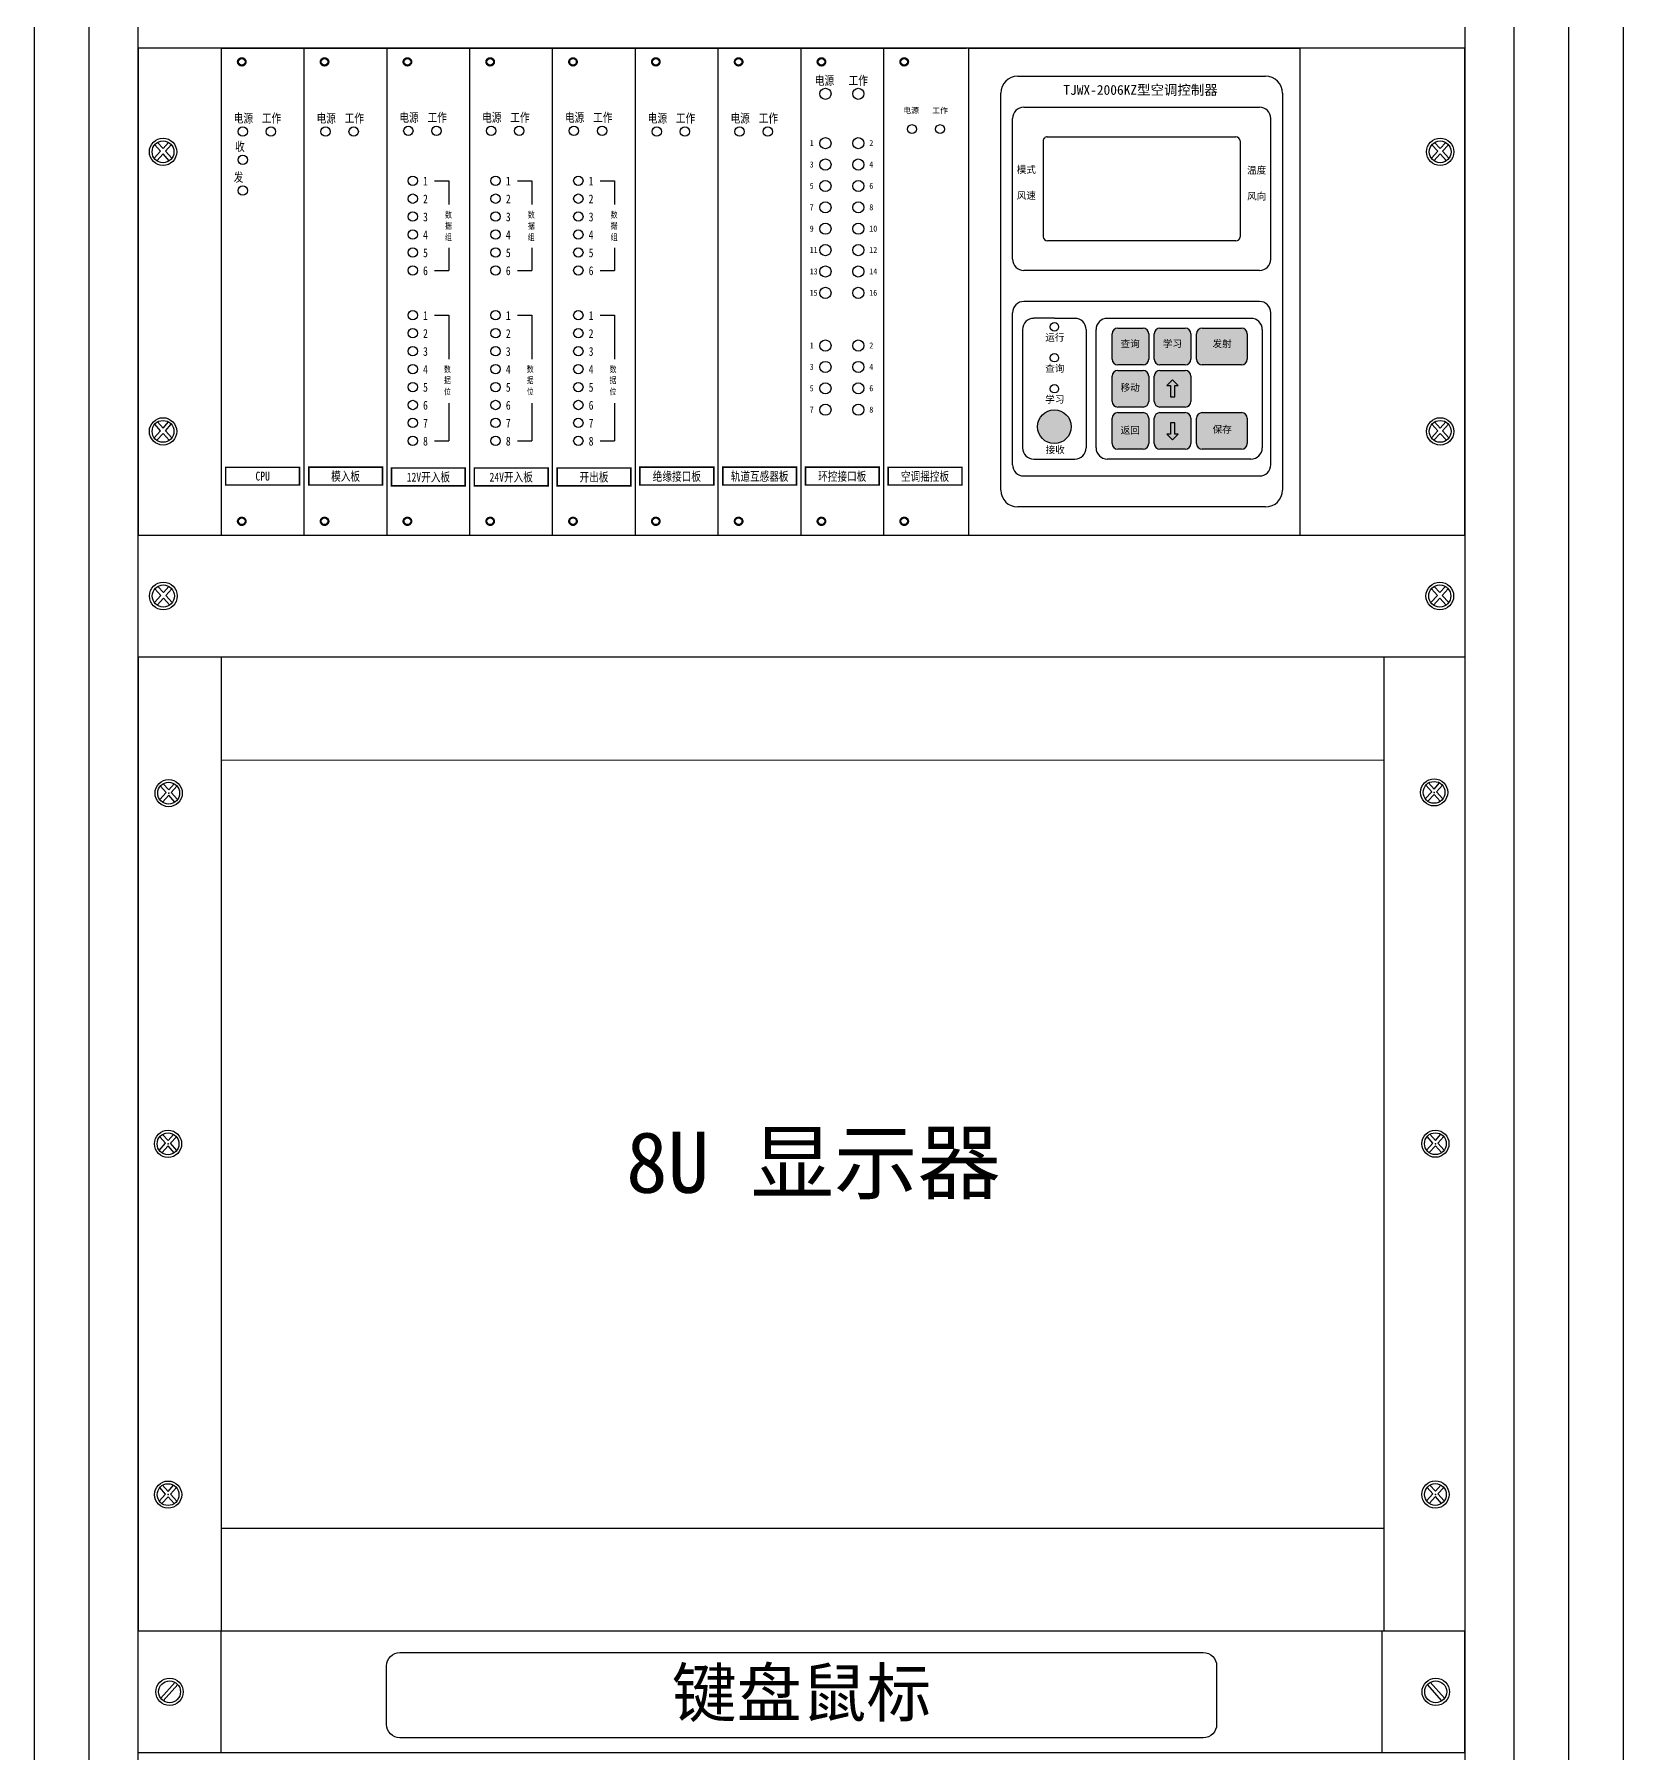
# Model space of a CAD drawing. Header units: millimetres. Extents: x 969 to 1551, y 435 to 847.
# Drawn here: x 1046.2 to 1104.2, y 552.2 to 615 of the extents above; entities that cross this region are included whole.
import ezdxf
from ezdxf.enums import TextEntityAlignment as Align

# ---------------------------------------------------------------- set-up
doc = ezdxf.new("R2010")
doc.units = ezdxf.units.MM
doc.linetypes.add('JIS_02_1.0', pattern=[2, 1, -1])
doc.styles.get("Standard").update_dxf_attribs({"font": ''})
doc.styles.add('丝印字符', font='simhei.ttf')
doc.styles.get('Standard').set_extended_font_data('SimSun')

# ---------------------------------------------------------------- blocks, each defined once
blk = doc.blocks.new('机柜—键盘鼠标')
at = {"color": 0}
for p, q in [((0, 0), (0, 4.445)), ((0, 4.445), (48.418, 4.445)), ((48.418, 0), (48.418, 4.445)), ((0.821, 1.985), (1.345, 2.567)), ((47.672, 1.985), (47.148, 2.567)), ((0.914, 1.894), (1.447, 2.482)), ((47.579, 1.894), (47.047, 2.482)), ((0, 0), (48.418, 0))]:
    blk.add_line(p, q, dxfattribs=at)
at = {"color": 0, "linetype": 'Continuous'}
for p, q in [((3.024, 0), (3.024, 4.445)), ((45.394, 0), (45.394, 4.445))]:
    blk.add_line(p, q, dxfattribs=at)
at = {"color": 0}
blk.add_lwpolyline([(9.063, 3.171, -0.414214), (9.549, 3.656), (38.869, 3.656, -0.414214), (39.355, 3.171), (39.355, 1.031, -0.414214), (38.869, 0.545), (9.549, 0.545, -0.414214), (9.063, 1.031)], format="xyb", close=True, dxfattribs=at)
for centre, radius in [((1.143, 2.222), 0.5), ((1.143, 2.222), 0.4), ((47.351, 2.222), 0.5), ((47.351, 2.222), 0.4)]:
    blk.add_circle(centre, radius, dxfattribs=at)
blk.add_text('键盘鼠标', height=1.7356, dxfattribs=at).set_placement((24.209, 2.222), align=Align.MIDDLE)
blk = doc.blocks.new('*U59')
at = {"color": 0}
for p, q in [((0, 17.78), (0, 0)), ((0, 17.78), (3.022, 17.78)), ((3.022, 17.78), (3.022, 0)), ((0, 0), (3.022, 0))]:
    blk.add_line(p, q, dxfattribs=at)
at = {"color": 0, "const_width": 0.05}
blk.add_lwpolyline([(0.172, 2.476), (2.863, 2.476), (2.863, 1.829), (0.172, 1.829)], close=True, dxfattribs=at)
at = {"color": 0, "linetype": 'JIS_02_1.0'}
for centre in [(0.756, 17.276), (0.756, 0.504)]:
    blk.add_circle(centre, 0.151, dxfattribs=at)
at = {"color": 0}
for centre in [(0.756, 17.276), (0.756, 0.504)]:
    blk.add_circle(centre, 0.121, dxfattribs=at)
at = {"color": 0, "ltscale": 0.5}
for centre in [(0.791, 14.733), (1.818, 14.733), (0.791, 13.7), (0.791, 12.577)]:
    blk.add_circle(centre, 0.171, dxfattribs=at)
at = {"color": 0, "lineweight": 25, "style": '丝印字符', "width": 0.8}
for s, height, p in [('电源', 0.3224, (0.463, 15.055)), ('工作', 0.3224, (1.491, 15.055)), ('收', 0.322, (0.514, 14.022)), ('发', 0.322, (0.463, 12.899))]:
    blk.add_text(s, height=height, dxfattribs=at).set_placement(p)
blk.add_text('CPU', height=0.3224, dxfattribs=at).set_placement((1.518, 2.153), align=Align.MIDDLE)
blk = doc.blocks.new('*U67')
at = {"color": 0}
for p, q in [((0, 17.78), (0, 0)), ((0, 17.78), (3.022, 17.78)), ((3.022, 17.78), (3.022, 0)), ((0, 0), (3.022, 0))]:
    blk.add_line(p, q, dxfattribs=at)
at = {"color": 0, "const_width": 0.0597}
blk.add_lwpolyline([(0.169, 2.476), (2.861, 2.476), (2.861, 1.829), (0.169, 1.829)], close=True, dxfattribs=at)
at = {"color": 0, "linetype": 'JIS_02_1.0'}
for centre in [(0.756, 17.276), (0.756, 0.504)]:
    blk.add_circle(centre, 0.151, dxfattribs=at)
at = {"color": 0}
for centre, radius in [((0.756, 17.276), 0.121), ((0.901, 16.11), 0.204), ((0.901, 16.11), 0.204), ((2.102, 16.11), 0.204), ((2.102, 16.11), 0.204), ((0.901, 14.308), 0.204), ((0.901, 14.308), 0.204), ((2.102, 14.308), 0.204), ((2.102, 14.308), 0.204), ((0.901, 13.527), 0.204), ((0.901, 13.527), 0.204), ((2.102, 13.527), 0.204), ((2.102, 13.527), 0.204), ((0.901, 12.746), 0.204), ((0.901, 12.746), 0.204), ((2.102, 12.746), 0.204), ((2.102, 12.746), 0.204), ((0.901, 11.965), 0.204), ((0.901, 11.965), 0.204), ((2.102, 11.965), 0.204), ((2.102, 11.965), 0.204), ((0.901, 11.185), 0.204), ((0.901, 11.185), 0.204), ((2.102, 11.185), 0.204), ((2.102, 11.185), 0.204), ((0.901, 10.404), 0.204), ((0.901, 10.404), 0.204), ((2.102, 10.404), 0.204), ((2.102, 10.404), 0.204), ((0.901, 9.623), 0.204), ((0.901, 9.623), 0.204), ((2.102, 9.623), 0.204), ((2.102, 9.623), 0.204), ((0.901, 8.842), 0.204), ((0.901, 8.842), 0.204), ((2.102, 8.842), 0.204), ((2.102, 8.842), 0.204), ((0.901, 6.92), 0.204), ((0.901, 6.92), 0.204), ((2.102, 6.92), 0.204), ((2.102, 6.92), 0.204), ((0.901, 6.139), 0.204), ((0.901, 6.139), 0.204), ((2.102, 6.139), 0.204), ((2.102, 6.139), 0.204), ((0.901, 5.358), 0.204), ((0.901, 5.358), 0.204), ((2.102, 5.358), 0.204), ((2.102, 5.358), 0.204), ((0.901, 4.577), 0.204), ((0.901, 4.577), 0.204), ((2.102, 4.577), 0.204), ((2.102, 4.577), 0.204), ((0.756, 0.504), 0.121)]:
    blk.add_circle(centre, radius, dxfattribs=at)
at = {"color": 0, "lineweight": 25, "style": '丝印字符', "width": 0.8}
for s, height, p in [('电源', 0.3224, (0.516, 16.432)), ('工作', 0.3224, (1.749, 16.432)), ('1', 0.222, (0.328, 14.201)), ('2', 0.222, (2.503, 14.201)), ('3', 0.222, (0.328, 13.42)), ('4', 0.222, (2.503, 13.42)), ('5', 0.222, (0.328, 12.639)), ('6', 0.222, (2.503, 12.639)), ('7', 0.222, (0.328, 11.858)), ('8', 0.222, (2.503, 11.858)), ('9', 0.222, (0.328, 11.078)), ('10', 0.2216, (2.503, 11.078)), ('11', 0.2216, (0.328, 10.297)), ('12', 0.2216, (2.503, 10.297)), ('13', 0.2216, (0.328, 9.516)), ('14', 0.2216, (2.503, 9.516)), ('15', 0.2216, (0.328, 8.735)), ('16', 0.2216, (2.503, 8.735)), ('1', 0.222, (0.328, 6.813)), ('2', 0.222, (2.503, 6.813)), ('3', 0.222, (0.328, 6.032)), ('4', 0.222, (2.503, 6.032)), ('5', 0.222, (0.328, 5.251)), ('6', 0.222, (2.503, 5.251)), ('7', 0.222, (0.328, 4.47)), ('8', 0.222, (2.503, 4.47))]:
    blk.add_text(s, height=height, dxfattribs=at).set_placement(p)
blk.add_text('环控接口板', height=0.3224, dxfattribs=at).set_placement((1.515, 2.153), align=Align.MIDDLE)
blk = doc.blocks.new('*U60')
h = blk.add_hatch(color=256)
h.set_gradient(color1=(0, 191, 255), color2=(20, 196, 255), one_color=1, tint=0.54)
h.paths.add_polyline_path([(9.677, 7.348, 0.414214), (9.471, 7.554), (8.546, 7.554, 0.414214), (8.341, 7.348), (8.341, 6.423, 0.414214), (8.546, 6.218), (9.471, 6.218, 0.414214), (9.677, 6.423)])
h = blk.add_hatch(color=256)
h.set_gradient(color1=(0, 191, 255), color2=(20, 196, 255), one_color=1, tint=0.54)
h.paths.add_polyline_path([(11.219, 7.348, 0.414214), (11.013, 7.554), (10.088, 7.554, 0.414214), (9.883, 7.348), (9.883, 6.423, 0.414214), (10.088, 6.218), (11.013, 6.218, 0.414214), (11.219, 6.423)])
h.paths.add_polyline_path([(9.677, 5.807, 0.414214), (9.471, 6.012), (8.546, 6.012, 0.414214), (8.341, 5.807), (8.341, 4.882, 0.414214), (8.546, 4.676), (9.471, 4.676, 0.414214), (9.677, 4.882)])
h.paths.add_polyline_path([(11.219, 5.807, 0.414214), (11.013, 6.012), (10.088, 6.012, 0.414214), (9.883, 5.807), (9.883, 4.882, 0.414214), (10.088, 4.676), (11.013, 4.676, 0.414214), (11.219, 4.882)])
h.paths.add_polyline_path([(9.677, 4.265, 0.414214), (9.471, 4.471), (8.546, 4.471, 0.414214), (8.341, 4.265), (8.341, 3.34, 0.414214), (8.546, 3.134), (9.471, 3.134, 0.414214), (9.677, 3.34)])
h.paths.add_polyline_path([(11.219, 4.265, 0.414214), (11.013, 4.471), (10.088, 4.471, 0.414214), (9.883, 4.265), (9.883, 3.34, 0.414214), (10.088, 3.134), (11.013, 3.134, 0.414214), (11.219, 3.34)])
h.paths.add_polyline_path([(13.274, 4.265, 0.414214), (13.069, 4.471), (11.63, 4.471, 0.414214), (11.424, 4.265), (11.424, 3.34, 0.414214), (11.63, 3.134), (13.069, 3.134, 0.414214), (13.274, 3.34)])
h.paths.add_polyline_path([(13.274, 7.348, 0.414214), (13.069, 7.554), (11.63, 7.554, 0.414214), (11.424, 7.348), (11.424, 6.423, 0.414214), (11.63, 6.218), (13.069, 6.218, 0.414214), (13.274, 6.423)])
h = blk.add_hatch(color=256)
h.set_gradient(color1=(190, 65, 67), color2=(195, 80, 82), one_color=1, tint=0.54)
h.paths.add_polyline_path([(6.851, 3.957, 1), (5.618, 3.957, 1)])
at = {"color": 0, "lineweight": -3}
for p, q in [((3.104, 17.78), (0, 17.78)), ((0, 17.78), (0, 0)), ((0, 0), (3.104, 0))]:
    blk.add_line(p, q, dxfattribs=at)
at = {"color": 0}
for p, q in [((0, 17.78), (0, 0)), ((0, 17.78), (3.022, 17.78)), ((3.104, 17.78), (3.104, 0)), ((3.104, 17.78), (15.188, 17.78)), ((15.188, 17.78), (15.188, 0)), ((4.898, 16.752), (13.942, 16.752)), ((4.282, 1.644), (4.282, 16.136)), ((14.559, 16.136), (14.559, 1.644)), ((4.711, 10.072), (4.711, 15.211)), ((5.123, 15.622), (13.718, 15.622)), ((14.129, 10.072), (14.129, 15.211)), ((5.978, 14.543), (12.863, 14.543)), ((5.823, 14.388), (5.823, 10.894)), ((13.018, 14.388), (13.018, 10.894)), ((12.863, 10.74), (5.98, 10.74)), ((13.718, 9.661), (5.123, 9.661)), ((13.718, 8.53), (5.123, 8.53)), ((4.711, 2.569), (4.711, 8.119)), ((6.235, 7.914), (5.488, 7.914)), ((6.235, 7.914), (6.981, 7.914)), ((8.168, 7.914), (13.41, 7.914)), ((14.129, 2.569), (14.129, 8.119)), ((5.077, 7.502), (5.077, 3.186)), ((7.392, 7.502), (7.392, 3.186)), ((7.757, 3.186), (7.757, 7.502)), ((13.821, 7.502), (13.821, 3.186)), ((5.488, 2.775), (6.981, 2.775)), ((13.41, 2.775), (8.168, 2.775)), ((5.123, 2.158), (13.718, 2.158)), ((13.942, 1.028), (4.898, 1.028)), ((0, 0), (3.022, 0)), ((3.104, 0), (15.188, 0))]:
    blk.add_line(p, q, dxfattribs=at)
at = {"color": 7}
for p, q in [((8.546, 7.554), (9.471, 7.554)), ((10.088, 7.554), (11.013, 7.554)), ((11.63, 7.554), (13.069, 7.554)), ((8.341, 6.423), (8.341, 7.348)), ((9.677, 7.348), (9.677, 6.423)), ((9.883, 6.423), (9.883, 7.348)), ((11.219, 7.348), (11.219, 6.423)), ((11.424, 6.423), (11.424, 7.348)), ((13.274, 7.348), (13.274, 6.423)), ((8.341, 4.882), (8.341, 5.807)), ((9.471, 6.218), (8.546, 6.218)), ((8.546, 6.012), (9.471, 6.012)), ((9.677, 5.807), (9.677, 4.882)), ((9.883, 4.882), (9.883, 5.807)), ((11.013, 6.218), (10.088, 6.218)), ((10.088, 6.012), (11.013, 6.012)), ((10.345, 5.462), (10.551, 5.667)), ((10.551, 5.667), (10.756, 5.462)), ((11.219, 5.807), (11.219, 4.882)), ((13.069, 6.218), (11.63, 6.218)), ((10.345, 5.462), (10.468, 5.462)), ((10.468, 5.462), (10.468, 5.051)), ((10.468, 5.051), (10.633, 5.051)), ((10.633, 5.462), (10.756, 5.462)), ((10.633, 5.051), (10.633, 5.462)), ((9.471, 4.676), (8.546, 4.676)), ((8.546, 4.471), (9.471, 4.471)), ((11.013, 4.676), (10.088, 4.676)), ((10.088, 4.471), (11.013, 4.471)), ((11.63, 4.471), (13.069, 4.471)), ((8.341, 3.34), (8.341, 4.265)), ((9.677, 4.265), (9.677, 3.34)), ((9.883, 3.34), (9.883, 4.265)), ((10.633, 4.096), (10.468, 4.096)), ((10.468, 4.096), (10.468, 3.685)), ((10.633, 3.685), (10.633, 4.096)), ((11.219, 4.265), (11.219, 3.34)), ((11.424, 3.34), (11.424, 4.265)), ((13.274, 4.265), (13.274, 3.34)), ((10.551, 3.479), (10.345, 3.685)), ((10.468, 3.685), (10.345, 3.685)), ((10.756, 3.685), (10.551, 3.479)), ((10.756, 3.685), (10.633, 3.685)), ((9.471, 3.134), (8.546, 3.134)), ((11.013, 3.134), (10.088, 3.134)), ((13.069, 3.134), (11.63, 3.134))]:
    blk.add_line(p, q, dxfattribs=at)
at = {"color": 0, "const_width": 0.05}
blk.add_lwpolyline([(2.861, 2.476), (2.861, 1.829), (0.169, 1.829), (0.169, 2.476)], close=True, dxfattribs=at)
at = {"color": 0, "linetype": 'JIS_02_1.0'}
for centre in [(0.756, 17.276), (0.756, 0.504)]:
    blk.add_circle(centre, 0.151, dxfattribs=at)
at = {"color": 0}
for centre, radius in [((0.756, 17.276), 0.121), ((6.235, 7.605), 0.154), ((6.235, 7.605), 0.154), ((6.235, 6.475), 0.154), ((6.235, 6.475), 0.154), ((6.235, 5.344), 0.154), ((6.235, 5.344), 0.154), ((6.235, 3.957), 0.617), ((0.756, 0.504), 0.121)]:
    blk.add_circle(centre, radius, dxfattribs=at)
at = {"color": 0, "lineweight": -3}
for centre in [(1.038, 14.82), (2.066, 14.82)]:
    blk.add_circle(centre, 0.164, dxfattribs=at)
at = {"color": 7}
blk.add_circle((6.235, 3.957), 0.617, dxfattribs=at)
at = {"color": 0}
for centre, radius, start, end in [((4.898, 16.136), 0.617, 90, 180), ((13.942, 16.136), 0.617, 0, 90), ((5.123, 15.211), 0.411, 90, 180), ((13.718, 15.211), 0.411, 0, 90), ((5.978, 14.388), 0.154, 90, 180.04426), ((12.863, 14.388), 0.154, 0, 90), ((5.982, 10.899), 0.159, 181.66529, 269.29826), ((12.863, 10.894), 0.154, 270, 0), ((5.123, 10.072), 0.411, 180, 270), ((13.718, 10.072), 0.411, 270, 0), ((5.123, 8.119), 0.411, 90, 180), ((13.718, 8.119), 0.411, 0, 90), ((5.488, 7.502), 0.411, 90, 180), ((6.981, 7.502), 0.411, 0, 90), ((8.168, 7.502), 0.411, 90, 180), ((13.41, 7.502), 0.411, 0, 90), ((5.488, 3.186), 0.411, 180, 270), ((6.981, 3.186), 0.411, 270, 0), ((8.168, 3.186), 0.411, 180, 270), ((13.41, 3.186), 0.411, 270, 0), ((5.123, 2.569), 0.411, 180, 270), ((13.718, 2.569), 0.411, 270, 0), ((4.898, 1.644), 0.617, 180, 270), ((13.942, 1.644), 0.617, 270, 0)]:
    blk.add_arc(centre, radius, start, end, dxfattribs=at)
at = {"color": 7}
for centre, start, end in [((8.546, 7.348), 90, 180), ((9.471, 7.348), 0, 90), ((10.088, 7.348), 90, 180), ((11.013, 7.348), 0, 90), ((11.63, 7.348), 90, 180), ((13.069, 7.348), 0, 90), ((8.546, 6.423), 180, 270), ((9.471, 6.423), 270, 0), ((10.088, 6.423), 180, 270), ((11.013, 6.423), 270, 0), ((11.63, 6.423), 180, 270), ((13.069, 6.423), 270, 0), ((8.546, 5.807), 90, 180), ((9.471, 5.807), 0, 90), ((10.088, 5.807), 90, 180), ((11.013, 5.807), 0, 90), ((8.546, 4.882), 180, 270), ((8.546, 4.265), 90, 180), ((9.471, 4.882), 270, 0), ((9.471, 4.265), 0, 90), ((10.088, 4.882), 180, 270), ((10.088, 4.265), 90, 180), ((11.013, 4.882), 270, 0), ((11.013, 4.265), 0, 90), ((11.63, 4.265), 90, 180), ((13.069, 4.265), 0, 90), ((8.546, 3.34), 180, 270), ((9.471, 3.34), 270, 0), ((10.088, 3.34), 180, 270), ((11.013, 3.34), 270, 0), ((11.63, 3.34), 180, 270), ((13.069, 3.34), 270, 0)]:
    blk.add_arc(centre, 0.206, start, end, dxfattribs=at)
at = {"color": 0, "style": '丝印字符'}
for s, p in [('电源', (0.717, 15.4)), ('工作', (1.775, 15.398))]:
    blk.add_text(s, height=0.2055, dxfattribs=at).set_placement(p)
at = {"color": 0, "lineweight": 25, "style": '丝印字符', "width": 0.8}
blk.add_text('空调摇控板', height=0.3224, dxfattribs=at).set_placement((1.515, 2.153), align=Align.MIDDLE)
at = {"color": 0, "attachment_point": 1}
for s, insert, char_height, width in [('{\\fSimSun|b0|i0|c134|p2;TJWX-2006KZ型空调控制器}', (6.562, 16.433), 0.35971, 6.37159), ('{\\fSimSun|b0|i0|c134|p54;模式}', (4.862, 13.473), 0.25694, 0.98866), ('{\\fSimSun|b0|i0|c134|p54;温度}', (13.267, 13.45), 0.25694, 0.98866), ('{\\fSimSun|b0|i0|c134|p54;风速}', (4.862, 12.524), 0.25694, 0.98866), ('{\\fSimSun|b0|i0|c134|p54;风向}', (13.267, 12.5), 0.25694, 0.98866), ('{\\fSimSun|b0|i0|c134|p54;运行}', (5.9, 7.346), 0.25694, 0.98866), ('{\\fSimSun|b0|i0|c134|p54;查询}', (5.9, 6.216), 0.25694, 0.98866), ('{\\fSimSun|b0|i0|c134|p54;学习}', (5.9, 5.085), 0.25694, 0.98866)]:
    blk.add_mtext(s, dxfattribs=dict(at, insert=insert, char_height=char_height, width=width))
at = {"color": 7, "char_height": 0.25694, "attachment_point": 1}
for s, insert, width in [('{\\fSimSun|b0|i0|c134|p54;查询}', (8.65, 7.116), 0.99087), ('{\\fSimSun|b0|i0|c134|p54;学习}', (10.192, 7.116), 0.99087), ('{\\fSimSun|b0|i0|c134|p54;发射}', (12.008, 7.116), 0.99087), ('{\\fSimSun|b0|i0|c134|p54;移动}', (8.65, 5.514), 0.99087), ('{\\fSimSun|b0|i0|c134|p54;返回}', (8.65, 3.956), 0.99087), ('{\\fSimSun|b0|i0|c134|p54;保存}', (12.008, 3.985), 0.99087), ('{\\fSimSun|b0|i0|c134|p54;接收}', (5.916, 3.244), 1.1512)]:
    blk.add_mtext(s, dxfattribs=dict(at, insert=insert, width=width))
blk = doc.blocks.new('*U30')
at = {"color": 0}
for p, q in [((0, 35.56), (0, 17.78)), ((0, 35.56), (48.418, 35.56)), ((3.022, 35.56), (3.022, 17.78)), ((45.457, 35.56), (45.457, 17.78)), ((48.418, 35.56), (48.418, 17.795)), ((48.418, 35.56), (48.418, 0)), ((-0.001, 31.807), (0, 31.807)), ((3.022, 31.806), (45.457, 31.793)), ((1.022, 30.607), (0.807, 30.843)), ((1.022, 30.607), (0.807, 30.843)), ((1.11, 30.704), (0.908, 30.928)), ((1.11, 30.704), (0.908, 30.928)), ((1.11, 30.704), (1.311, 30.928)), ((1.198, 30.607), (1.412, 30.843)), ((47.204, 30.634), (46.99, 30.871)), ((47.204, 30.634), (46.99, 30.871)), ((47.292, 30.732), (47.091, 30.956)), ((47.292, 30.732), (47.091, 30.956)), ((47.292, 30.732), (47.494, 30.956)), ((47.38, 30.634), (47.595, 30.871)), ((0.79, 30.349), (1.022, 30.607)), ((0.882, 30.259), (1.11, 30.509)), ((1.337, 30.259), (1.11, 30.509)), ((1.337, 30.259), (1.11, 30.509)), ((1.43, 30.349), (1.198, 30.607)), ((1.43, 30.349), (1.198, 30.607)), ((46.972, 30.376), (47.204, 30.634)), ((47.065, 30.286), (47.292, 30.537)), ((47.519, 30.286), (47.292, 30.537)), ((47.519, 30.286), (47.292, 30.537)), ((47.612, 30.376), (47.38, 30.634)), ((47.612, 30.376), (47.38, 30.634)), ((0, 17.78), (0, 0)), ((0.767, 17.543), (0.999, 17.801)), ((0.999, 17.801), (0.784, 18.038)), ((0.999, 17.801), (0.784, 18.038)), ((0.86, 17.453), (1.087, 17.704)), ((1.087, 17.899), (0.886, 18.123)), ((1.087, 17.899), (0.886, 18.123)), ((1.087, 17.899), (1.288, 18.123)), ((1.314, 17.453), (1.087, 17.704)), ((1.314, 17.453), (1.087, 17.704)), ((1.175, 17.801), (1.39, 18.038)), ((1.407, 17.543), (1.175, 17.801)), ((1.407, 17.543), (1.175, 17.801)), ((3.022, 17.78), (3.022, 0)), ((45.457, 17.78), (45.457, 0)), ((47.019, 17.549), (47.251, 17.807)), ((47.251, 17.807), (47.036, 18.044)), ((47.251, 17.807), (47.036, 18.044)), ((47.112, 17.459), (47.339, 17.71)), ((47.339, 17.905), (47.138, 18.129)), ((47.339, 17.905), (47.138, 18.129)), ((47.339, 17.905), (47.541, 18.129)), ((47.566, 17.459), (47.339, 17.71)), ((47.566, 17.459), (47.339, 17.71)), ((47.427, 17.807), (47.642, 18.044)), ((47.659, 17.549), (47.427, 17.807)), ((47.659, 17.549), (47.427, 17.807)), ((1, 4.996), (0.785, 5.232)), ((1, 4.996), (0.785, 5.232)), ((1.088, 5.093), (0.886, 5.317)), ((1.088, 5.093), (0.886, 5.317)), ((1.088, 5.093), (1.289, 5.317)), ((1.176, 4.996), (1.39, 5.232)), ((47.252, 5.002), (47.037, 5.238)), ((47.252, 5.002), (47.037, 5.238)), ((47.34, 5.099), (47.138, 5.323)), ((47.34, 5.099), (47.138, 5.323)), ((47.34, 5.099), (47.541, 5.323)), ((47.428, 5.002), (47.642, 5.238)), ((0.768, 4.738), (1, 4.996)), ((0.861, 4.648), (1.088, 4.898)), ((1.315, 4.648), (1.088, 4.898)), ((1.315, 4.648), (1.088, 4.898)), ((1.408, 4.738), (1.176, 4.996)), ((1.408, 4.738), (1.176, 4.996)), ((47.02, 4.744), (47.252, 5.002)), ((47.113, 4.654), (47.34, 4.904)), ((47.567, 4.654), (47.34, 4.904)), ((47.567, 4.654), (47.34, 4.904)), ((47.66, 4.744), (47.428, 5.002)), ((47.66, 4.744), (47.428, 5.002)), ((3.022, 3.753), (45.457, 3.753)), ((0, 0), (48.418, 0))]:
    blk.add_line(p, q, dxfattribs=at)
for centre, radius in [((1.11, 30.585), 0.497), ((1.11, 30.585), 0.398), ((47.292, 30.613), 0.497), ((47.292, 30.613), 0.398), ((1.087, 17.78), 0.497), ((47.339, 17.786), 0.497), ((1.087, 17.78), 0.398), ((47.339, 17.786), 0.398), ((1.088, 4.974), 0.497), ((1.088, 4.974), 0.398), ((47.34, 4.98), 0.497), ((47.34, 4.98), 0.398)]:
    blk.add_circle(centre, radius, dxfattribs=at)
for p in [(1.11, 30.585), (47.292, 30.613), (1.087, 17.78), (47.339, 17.786), (1.088, 4.974), (47.34, 4.98)]:
    blk.add_point(p, dxfattribs=at)
blk.add_text('8U 显示器', height=2.2303, dxfattribs=at).set_placement((17.803, 15.994))
blk = doc.blocks.new('机柜—1U补空')
at = {"color": 0, "linetype": 'Continuous', "lineweight": 0}
for p, q in [((48.418, 4.445), (0, 4.445)), ((0, 4.445), (0, 0)), ((48.418, 0), (48.418, 4.445)), ((0, 0), (48.418, 0))]:
    blk.add_line(p, q, dxfattribs=at)
at = {"color": 0}
for p, q in [((0.916, 2.344), (0.712, 2.571)), ((0.916, 2.344), (0.712, 2.571)), ((0.916, 2.344), (1.121, 2.571)), ((47.501, 2.344), (47.297, 2.571)), ((47.501, 2.344), (47.297, 2.571)), ((47.501, 2.344), (47.706, 2.571)), ((0.592, 1.982), (0.827, 2.244)), ((0.827, 2.244), (0.609, 2.485)), ((0.827, 2.244), (0.609, 2.485)), ((0.686, 1.891), (0.916, 2.146)), ((1.147, 1.891), (0.916, 2.146)), ((1.147, 1.891), (0.916, 2.146)), ((1.006, 2.244), (1.224, 2.485)), ((1.241, 1.982), (1.006, 2.244)), ((1.241, 1.982), (1.006, 2.244)), ((47.176, 1.982), (47.412, 2.244)), ((47.412, 2.244), (47.194, 2.485)), ((47.412, 2.244), (47.194, 2.485)), ((47.271, 1.891), (47.501, 2.146)), ((47.732, 1.891), (47.501, 2.146)), ((47.732, 1.891), (47.501, 2.146)), ((47.591, 2.244), (47.809, 2.485)), ((47.826, 1.982), (47.591, 2.244)), ((47.826, 1.982), (47.591, 2.244))]:
    blk.add_line(p, q, dxfattribs=at)
for centre, radius in [((0.916, 2.222), 0.505), ((0.916, 2.222), 0.404), ((47.501, 2.222), 0.505), ((47.501, 2.222), 0.404)]:
    blk.add_circle(centre, radius, dxfattribs=at)
blk = doc.blocks.new('机柜—4U补空')
at = {"color": 0}
for p, q in [((0, 17.78), (0, 0)), ((0, 17.78), (0, 17.78)), ((48.418, 17.78), (0, 17.78)), ((48.418, 17.78), (48.418, 17.78)), ((48.418, 0), (48.418, 17.78)), ((0.584, 13.756), (0.816, 14.014)), ((0.584, 13.756), (0.816, 14.014)), ((0.816, 14.014), (0.601, 14.252)), ((0.816, 14.014), (0.601, 14.252)), ((0.677, 13.666), (0.904, 13.917)), ((0.677, 13.666), (0.904, 13.917)), ((0.904, 14.112), (0.702, 14.337)), ((0.904, 14.112), (0.702, 14.337)), ((0.904, 14.112), (1.106, 14.337)), ((0.904, 14.112), (1.106, 14.337)), ((1.132, 13.666), (0.904, 13.917)), ((1.132, 13.666), (0.904, 13.917)), ((0.992, 14.014), (1.207, 14.252)), ((0.992, 14.014), (1.207, 14.252)), ((1.225, 13.756), (0.992, 14.014)), ((1.225, 13.756), (0.992, 14.014)), ((47.193, 13.756), (47.426, 14.014)), ((47.426, 14.014), (47.211, 14.252)), ((47.426, 14.014), (47.211, 14.252)), ((47.286, 13.666), (47.514, 13.917)), ((47.514, 14.112), (47.312, 14.337)), ((47.514, 14.112), (47.312, 14.337)), ((47.514, 14.112), (47.716, 14.337)), ((47.741, 13.666), (47.514, 13.917)), ((47.741, 13.666), (47.514, 13.917)), ((47.602, 14.014), (47.817, 14.252)), ((47.834, 13.756), (47.602, 14.014)), ((47.834, 13.756), (47.602, 14.014)), ((0.584, 3.55), (0.816, 3.808)), ((0.816, 3.808), (0.601, 4.046)), ((0.816, 3.808), (0.601, 4.046)), ((0.904, 3.906), (0.702, 4.131)), ((0.904, 3.906), (0.702, 4.131)), ((0.904, 3.906), (1.106, 4.131)), ((0.992, 3.808), (1.207, 4.046)), ((1.225, 3.55), (0.992, 3.808)), ((1.225, 3.55), (0.992, 3.808)), ((47.193, 3.55), (47.426, 3.808)), ((47.426, 3.808), (47.211, 4.046)), ((47.426, 3.808), (47.211, 4.046)), ((47.514, 3.906), (47.312, 4.131)), ((47.514, 3.906), (47.312, 4.131)), ((47.514, 3.906), (47.716, 4.131)), ((47.602, 3.808), (47.817, 4.046)), ((47.834, 3.55), (47.602, 3.808)), ((47.834, 3.55), (47.602, 3.808)), ((0.677, 3.46), (0.904, 3.711)), ((1.132, 3.46), (0.904, 3.711)), ((1.132, 3.46), (0.904, 3.711)), ((47.286, 3.46), (47.514, 3.711)), ((47.741, 3.46), (47.514, 3.711)), ((47.741, 3.46), (47.514, 3.711)), ((0, 0), (48.418, 0)), ((0, 0), (0, 0)), ((48.418, 0), (48.418, 0))]:
    blk.add_line(p, q, dxfattribs=at)
for centre, radius in [((0.904, 13.993), 0.498), ((47.514, 13.993), 0.498), ((0.904, 13.993), 0.398), ((47.514, 13.993), 0.398), ((0.904, 3.787), 0.498), ((0.904, 3.787), 0.398), ((47.514, 3.787), 0.498), ((47.514, 3.787), 0.398)]:
    blk.add_circle(centre, radius, dxfattribs=at)
blk = doc.blocks.new('*U25')
at = {"color": 0}
for p, q in [((60, 0), (60, 235)), ((2, 3), (2, 229)), ((4, 3), (4, 229)), ((56, 3), (56, 229)), ((58, 3), (58, 229))]:
    blk.add_line(p, q, dxfattribs=at)
blk.add_lwpolyline([(5.791, 226.402), (54.209, 226.402), (54.209, 8.598), (5.791, 8.598)], close=True, dxfattribs=at)
blk = doc.blocks.new('*U57')
at = {"color": 0}
for p, q in [((0, 17.78), (0, 0)), ((0, 17.78), (0, 0)), ((0, 17.78), (3.022, 17.78)), ((3.022, 17.78), (3.022, 0)), ((3.022, 17.78), (3.022, 0.027)), ((1.748, 12.937), (2.27, 12.937)), ((2.27, 12.937), (2.27, 12.075)), ((2.27, 10.487), (2.27, 9.663)), ((1.748, 9.663), (2.27, 9.663)), ((1.748, 8.024), (2.27, 8.024)), ((2.27, 8.024), (2.27, 6.422)), ((2.27, 4.812), (2.27, 3.441)), ((1.748, 3.441), (2.27, 3.441)), ((0, 0), (3.022, 0))]:
    blk.add_line(p, q, dxfattribs=at)
at = {"color": 0, "const_width": 0.0597}
blk.add_lwpolyline([(0.177, 2.45), (2.869, 2.45), (2.869, 1.802), (0.177, 1.802)], close=True, dxfattribs=at)
at = {"color": 0, "linetype": 'JIS_02_1.0'}
for centre in [(0.756, 17.276), (0.756, 0.504)]:
    blk.add_circle(centre, 0.151, dxfattribs=at)
at = {"color": 0}
for centre in [(0.756, 17.276), (0.756, 0.504)]:
    blk.add_circle(centre, 0.121, dxfattribs=at)
at = {"color": 0, "ltscale": 0.5}
for centre in [(0.791, 14.759), (1.818, 14.759), (0.951, 12.937), (0.951, 12.282), (0.951, 11.627), (0.951, 10.972), (0.951, 10.317), (0.951, 9.663), (0.951, 8.024), (0.951, 7.369), (0.951, 6.714), (0.951, 6.06), (0.951, 5.405), (0.951, 4.75), (0.951, 4.095), (0.951, 3.441)]:
    blk.add_circle(centre, 0.171, dxfattribs=at)
at = {"color": 0, "lineweight": 25, "style": '丝印字符', "width": 0.8}
for s, height, p in [('电源', 0.3224, (0.463, 15.082)), ('工作', 0.3224, (1.491, 15.082)), ('1', 0.322, (1.328, 12.765)), ('2', 0.322, (1.328, 12.111)), ('3', 0.322, (1.328, 11.456)), ('据', 0.226, (2.128, 11.181)), ('数', 0.226, (2.128, 11.58)), ('4', 0.322, (1.328, 10.801)), ('组', 0.226, (2.128, 10.761)), ('5', 0.322, (1.328, 10.146)), ('6', 0.322, (1.328, 9.491)), ('1', 0.322, (1.328, 7.853)), ('2', 0.322, (1.328, 7.198)), ('3', 0.322, (1.328, 6.543)), ('4', 0.322, (1.328, 5.888)), ('据', 0.226, (2.089, 5.542)), ('数', 0.226, (2.089, 5.941)), ('5', 0.322, (1.328, 5.234)), ('位', 0.226, (2.089, 5.122)), ('6', 0.322, (1.328, 4.579)), ('7', 0.322, (1.328, 3.924)), ('8', 0.322, (1.328, 3.269))]:
    blk.add_text(s, height=height, dxfattribs=at).set_placement(p)
blk.add_text('24V开入板', height=0.3224, dxfattribs=at).set_placement((1.523, 2.126), align=Align.MIDDLE)
blk = doc.blocks.new('*U58')
at = {"color": 0}
for p, q in [((0, 17.78), (0, 0)), ((0, 17.78), (3.022, 17.78)), ((0, 17.78), (0, 0)), ((3.022, 17.78), (3.022, 0)), ((3.022, 17.78), (3.022, 0)), ((0, 0), (3.022, 0))]:
    blk.add_line(p, q, dxfattribs=at)
at = {"color": 0, "const_width": 0.0597}
blk.add_lwpolyline([(0.177, 2.476), (2.869, 2.476), (2.869, 1.829), (0.177, 1.829)], close=True, dxfattribs=at)
at = {"color": 0, "linetype": 'JIS_02_1.0'}
for centre in [(0.756, 17.276), (0.756, 0.504)]:
    blk.add_circle(centre, 0.151, dxfattribs=at)
at = {"color": 0}
for centre in [(0.756, 17.276), (0.756, 0.504)]:
    blk.add_circle(centre, 0.121, dxfattribs=at)
at = {"color": 0, "ltscale": 0.5}
for centre in [(0.791, 14.733), (1.818, 14.733)]:
    blk.add_circle(centre, 0.171, dxfattribs=at)
at = {"color": 0, "lineweight": 25, "style": '丝印字符', "width": 0.8}
for s, p in [('电源', (0.463, 15.055)), ('工作', (1.491, 15.055))]:
    blk.add_text(s, height=0.3224, dxfattribs=at).set_placement(p)
blk.add_text('模入板', height=0.3224, dxfattribs=at).set_placement((1.523, 2.153), align=Align.MIDDLE)
blk = doc.blocks.new('机笼—普通—12V开入板')
at = {"color": 0}
for p, q in [((0, 17.78), (0, 0)), ((0, 17.78), (0, 0)), ((0, 17.78), (3.022, 17.78)), ((3.022, 17.781), (3.022, 0.027)), ((3.022, 17.78), (3.022, 0)), ((1.748, 12.937), (2.27, 12.937)), ((2.27, 12.937), (2.27, 12.075)), ((2.27, 10.487), (2.27, 9.663)), ((1.748, 9.663), (2.27, 9.663)), ((1.748, 8.024), (2.27, 8.024)), ((2.27, 8.024), (2.27, 6.422)), ((2.27, 4.812), (2.27, 3.441)), ((1.748, 3.441), (2.27, 3.441)), ((0, 0), (3.022, 0))]:
    blk.add_line(p, q, dxfattribs=at)
at = {"color": 0, "const_width": 0.0597}
blk.add_lwpolyline([(0.177, 2.45), (2.869, 2.45), (2.869, 1.802), (0.177, 1.802)], close=True, dxfattribs=at)
at = {"color": 0, "linetype": 'JIS_02_1.0'}
for centre in [(0.756, 17.276), (0.756, 0.504)]:
    blk.add_circle(centre, 0.151, dxfattribs=at)
at = {"color": 0}
for centre in [(0.756, 17.276), (0.756, 0.504)]:
    blk.add_circle(centre, 0.121, dxfattribs=at)
at = {"color": 0, "ltscale": 0.5}
for centre in [(0.791, 14.759), (1.818, 14.759), (0.951, 12.937), (0.951, 12.282), (0.951, 11.627), (0.951, 10.972), (0.951, 10.317), (0.951, 9.663), (0.951, 8.024), (0.951, 7.369), (0.951, 6.714), (0.951, 6.06), (0.951, 5.405), (0.951, 4.75), (0.951, 4.095), (0.951, 3.441)]:
    blk.add_circle(centre, 0.171, dxfattribs=at)
at = {"color": 0, "lineweight": 25, "style": '丝印字符', "width": 0.8}
for s, height, p in [('电源', 0.3224, (0.463, 15.082)), ('工作', 0.3224, (1.491, 15.082)), ('1', 0.322, (1.328, 12.765)), ('2', 0.322, (1.328, 12.111)), ('3', 0.322, (1.328, 11.456)), ('据', 0.226, (2.128, 11.181)), ('数', 0.226, (2.128, 11.58)), ('4', 0.322, (1.328, 10.801)), ('组', 0.226, (2.128, 10.761)), ('5', 0.322, (1.328, 10.146)), ('6', 0.322, (1.328, 9.491)), ('1', 0.322, (1.328, 7.853)), ('2', 0.322, (1.328, 7.198)), ('3', 0.322, (1.328, 6.543)), ('4', 0.322, (1.328, 5.888)), ('据', 0.226, (2.089, 5.542)), ('数', 0.226, (2.089, 5.941)), ('5', 0.322, (1.328, 5.234)), ('位', 0.226, (2.089, 5.122)), ('6', 0.322, (1.328, 4.579)), ('7', 0.322, (1.328, 3.924)), ('8', 0.322, (1.328, 3.269))]:
    blk.add_text(s, height=height, dxfattribs=at).set_placement(p)
blk.add_text('12V开入板', height=0.3224, dxfattribs=at).set_placement((1.523, 2.126), align=Align.MIDDLE)
blk = doc.blocks.new('机笼—普通—开出板')
at = {"color": 0}
for p, q in [((0, 17.78), (0, 0)), ((0, 17.78), (0, 0)), ((0, 17.78), (3.022, 17.78)), ((3.022, 17.781), (3.022, 0.027)), ((3.022, 17.78), (3.022, 0)), ((1.748, 12.937), (2.27, 12.937)), ((2.27, 12.937), (2.27, 12.075)), ((2.27, 10.487), (2.27, 9.663)), ((1.748, 9.663), (2.27, 9.663)), ((1.748, 8.024), (2.27, 8.024)), ((2.27, 8.024), (2.27, 6.422)), ((2.27, 4.812), (2.27, 3.441)), ((1.748, 3.441), (2.27, 3.441)), ((0, 0), (3.022, 0))]:
    blk.add_line(p, q, dxfattribs=at)
at = {"color": 0, "const_width": 0.0597}
blk.add_lwpolyline([(0.177, 2.45), (2.869, 2.45), (2.869, 1.802), (0.177, 1.802)], close=True, dxfattribs=at)
at = {"color": 0, "linetype": 'JIS_02_1.0'}
for centre in [(0.756, 17.276), (0.756, 0.504)]:
    blk.add_circle(centre, 0.151, dxfattribs=at)
at = {"color": 0}
for centre in [(0.756, 17.276), (0.756, 0.504)]:
    blk.add_circle(centre, 0.121, dxfattribs=at)
at = {"color": 0, "ltscale": 0.5}
for centre in [(0.791, 14.759), (1.818, 14.759), (0.951, 12.937), (0.951, 12.282), (0.951, 11.627), (0.951, 10.972), (0.951, 10.317), (0.951, 9.663), (0.951, 8.024), (0.951, 7.369), (0.951, 6.714), (0.951, 6.06), (0.951, 5.405), (0.951, 4.75), (0.951, 4.095), (0.951, 3.441)]:
    blk.add_circle(centre, 0.171, dxfattribs=at)
at = {"color": 0, "lineweight": 25, "style": '丝印字符', "width": 0.8}
for s, height, p in [('电源', 0.3224, (0.463, 15.082)), ('工作', 0.3224, (1.491, 15.082)), ('1', 0.322, (1.328, 12.765)), ('2', 0.322, (1.328, 12.111)), ('3', 0.322, (1.328, 11.456)), ('据', 0.226, (2.128, 11.181)), ('数', 0.226, (2.128, 11.58)), ('4', 0.322, (1.328, 10.801)), ('组', 0.226, (2.128, 10.761)), ('5', 0.322, (1.328, 10.146)), ('6', 0.322, (1.328, 9.491)), ('1', 0.322, (1.328, 7.853)), ('2', 0.322, (1.328, 7.198)), ('3', 0.322, (1.328, 6.543)), ('4', 0.322, (1.328, 5.888)), ('据', 0.226, (2.089, 5.542)), ('数', 0.226, (2.089, 5.941)), ('5', 0.322, (1.328, 5.234)), ('位', 0.226, (2.089, 5.122)), ('6', 0.322, (1.328, 4.579)), ('7', 0.322, (1.328, 3.924)), ('8', 0.322, (1.328, 3.269))]:
    blk.add_text(s, height=height, dxfattribs=at).set_placement(p)
blk.add_text('开出板', height=0.3224, dxfattribs=at).set_placement((1.523, 2.126), align=Align.MIDDLE)
blk = doc.blocks.new('机笼—普通—绝缘接口板')
at = {"color": 0}
for p, q in [((0, 17.78), (0, 0)), ((0, 17.78), (3.022, 17.78)), ((0, 17.78), (0, 0)), ((3.022, 17.78), (3.022, 0)), ((3.022, 17.78), (3.022, 0)), ((0, 0), (3.022, 0))]:
    blk.add_line(p, q, dxfattribs=at)
at = {"color": 0, "const_width": 0.0597}
blk.add_lwpolyline([(0.177, 2.476), (2.869, 2.476), (2.869, 1.829), (0.177, 1.829)], close=True, dxfattribs=at)
at = {"color": 0, "linetype": 'JIS_02_1.0'}
for centre in [(0.756, 17.276), (0.756, 0.504)]:
    blk.add_circle(centre, 0.151, dxfattribs=at)
at = {"color": 0}
for centre in [(0.756, 17.276), (0.756, 0.504)]:
    blk.add_circle(centre, 0.121, dxfattribs=at)
at = {"color": 0, "ltscale": 0.5}
for centre in [(0.791, 14.733), (1.818, 14.733)]:
    blk.add_circle(centre, 0.171, dxfattribs=at)
at = {"color": 0, "lineweight": 25, "style": '丝印字符', "width": 0.8}
for s, p in [('电源', (0.463, 15.055)), ('工作', (1.491, 15.055))]:
    blk.add_text(s, height=0.3224, dxfattribs=at).set_placement(p)
blk.add_text('绝缘接口板', height=0.3224, dxfattribs=at).set_placement((1.523, 2.153), align=Align.MIDDLE)
blk = doc.blocks.new('机笼—普通—轨道互感器板')
at = {"color": 0}
for p, q in [((0, 17.78), (0, 0)), ((0, 17.78), (3.022, 17.78)), ((0, 17.78), (0, 0)), ((3.022, 17.78), (3.022, 0)), ((3.022, 17.78), (3.022, 0)), ((0, 0), (3.022, 0))]:
    blk.add_line(p, q, dxfattribs=at)
at = {"color": 0, "const_width": 0.0597}
blk.add_lwpolyline([(0.177, 2.476), (2.869, 2.476), (2.869, 1.829), (0.177, 1.829)], close=True, dxfattribs=at)
at = {"color": 0, "linetype": 'JIS_02_1.0'}
for centre in [(0.756, 17.276), (0.756, 0.504)]:
    blk.add_circle(centre, 0.151, dxfattribs=at)
at = {"color": 0}
for centre in [(0.756, 17.276), (0.756, 0.504)]:
    blk.add_circle(centre, 0.121, dxfattribs=at)
at = {"color": 0, "ltscale": 0.5}
for centre in [(0.791, 14.733), (1.818, 14.733)]:
    blk.add_circle(centre, 0.171, dxfattribs=at)
at = {"color": 0, "lineweight": 25, "style": '丝印字符', "width": 0.8}
for s, p in [('电源', (0.463, 15.055)), ('工作', (1.491, 15.055))]:
    blk.add_text(s, height=0.3224, dxfattribs=at).set_placement(p)
blk.add_text('轨道互感器板', height=0.3224, dxfattribs=at).set_placement((1.523, 2.153), align=Align.MIDDLE)

msp = doc.modelspace()

# ---------------------------------------------------------------- block references
at = {"color": 4}
for name, p in [('*U25', (1044.209, 441.402)), ('*U59', (1053.022, 596.685)), ('*U58', (1056.044, 596.685)), ('机笼—普通—12V开入板', (1059.066, 596.685)), ('*U57', (1062.088, 596.685)), ('机笼—普通—开出板', (1065.11, 596.685)), ('机笼—普通—绝缘接口板', (1068.133, 596.685)), ('机笼—普通—轨道互感器板', (1071.155, 596.685)), ('*U67', (1074.177, 596.685)), ('*U60', (1077.199, 596.685)), ('*U30', (1050, 556.68))]:
    msp.add_blockref(name, p, dxfattribs=at)
at = {"color": 3}
for name, p in [('机柜—1U补空', (1050, 614.465)), ('机柜—4U补空', (1050, 596.685)), ('机柜—1U补空', (1050, 592.24)), ('机柜—键盘鼠标', (1050, 552.235))]:
    msp.add_blockref(name, p, dxfattribs=at)

doc.saveas('drawing.dxf')
